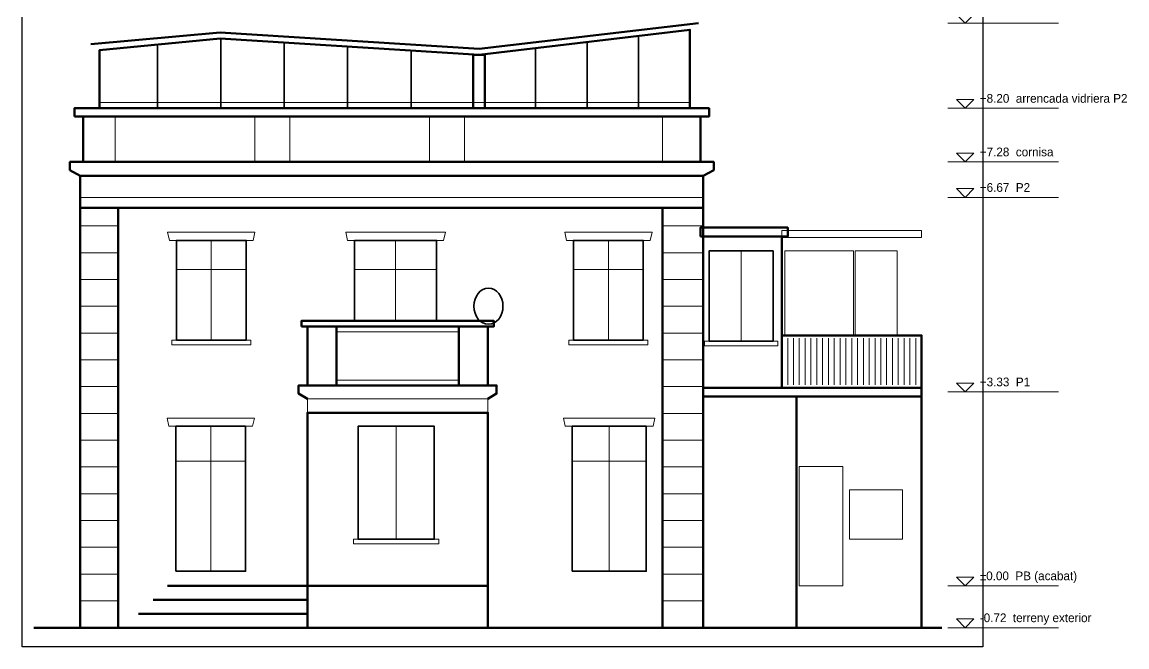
# Model space of a CAD drawing. Header units: metres. Extents: x -31 to 24.7, y -37.6 to 3.
# Drawn here: x -12 to 6.98, y -23.05 to -12.32 of the extents above; entities that cross this region are included whole.
import ezdxf
from ezdxf.enums import TextEntityAlignment as Align

# ---------------------------------------------------------------- set-up
doc = ezdxf.new("R2010")
doc.units = ezdxf.units.M
for name, color, linetype, lineweight in [('A-ALCAT-CONTORN', 7, 'Continuous', 50), ('A-ALCAT-COTES', 1, 'Continuous', 18), ('A-ALCAT-FONS', 9, 'Continuous', 9), ('A-ALCAT-JUNTES', 8, 'Continuous', 9), ('A-ALCAT-MOTLLURES', 3, 'Continuous', 18), ('A-ALCAT-OBERTURES', 4, 'Continuous', 35), ('A-ALCAT-TERRENY', 7, 'Continuous', 70)]:
    doc.layers.add(name, color=color, linetype=linetype, lineweight=lineweight)
doc.layers.add('A-ALCAT-REF-IMATGE', color=8, linetype='Continuous', plot=False)
picture_1 = doc.add_image_def('image1.png', size_in_pixel=(1650, 1200))

msp = doc.modelspace()

# ---------------------------------------------------------------- linework, layer by layer
at = {"layer": 'A-ALCAT-CONTORN'}
for p, q in [((1.3, -22.72), (1.3, -18.75)), ((-9.5, -22), (-7.1, -22)), ((-9.75, -22.24), (-7.1, -22.24)), ((-10, -22.48), (-7.1, -22.48))]:
    msp.add_line(p, q, dxfattribs=at)
for points in [[(-10.82, -12.7), (-8.6, -12.5), (-4.15, -12.78), (-0.38, -12.34)], [(-10.67, -13.8), (-10.67, -12.8), (-8.6, -12.6), (-4.15, -12.88), (-0.53, -12.45), (-0.53, -13.8)], [(-11, -14.96), (-11.18, -14.86), (-11.18, -14.72), (-0.12, -14.72), (-0.12, -14.86), (-0.3, -14.96)], [(-10.35, -22.72), (-10.35, -15.51), (-1, -15.51), (-1, -22.72)], [(-0.3, -18.6), (-0.3, -16), (1.05, -16), (1.05, -18.6)], [(-7.1, -18.79), (-7.25, -18.7), (-7.25, -18.56), (-3.85, -18.56), (-3.85, -18.7), (-4, -18.79)], [(-0.3, -22.72), (-0.3, -18.75), (3.45, -18.75), (3.45, -22.72)]]:
    msp.add_lwpolyline(points, dxfattribs=at)
for points in [[(-4.25, -13.8), (-4.05, -13.8), (-4.05, -12.88), (-4.25, -12.88)], [(-11.1, -13.94), (-0.2, -13.94), (-0.2, -13.8), (-11.1, -13.8)], [(-10.95, -14.72), (-0.35, -14.72), (-0.35, -13.94), (-10.95, -13.94)], [(-11, -15.51), (-0.3, -15.51), (-0.3, -14.96), (-11, -14.96)], [(-11, -22.72), (-10.35, -22.72), (-10.35, -15.51), (-11, -15.51)], [(-1, -22.72), (-0.3, -22.72), (-0.3, -15.51), (-1, -15.51)], [(-0.35, -16), (1.15, -16), (1.15, -15.85), (-0.35, -15.85)], [(-7.2, -17.55), (-3.9, -17.55), (-3.9, -17.45), (-7.2, -17.45)], [(-7.1, -18.56), (-6.6, -18.56), (-6.6, -17.55), (-7.1, -17.55)], [(-4.5, -18.56), (-4, -18.56), (-4, -17.55), (-4.5, -17.55)], [(1.05, -18.6), (3.45, -18.6), (3.45, -17.7), (1.05, -17.7)], [(-0.3, -18.75), (3.45, -18.75), (3.45, -18.6), (-0.3, -18.6)], [(-7.1, -22), (-4, -22), (-4, -19.03), (-7.1, -19.03)], [(-7.1, -22.72), (-4, -22.72), (-4, -22), (-7.1, -22)]]:
    msp.add_lwpolyline(points, close=True, dxfattribs=at)
at = {"layer": 'A-ALCAT-COTES'}
for p, q in [((3.9, -12.34), (5.8, -12.34)), ((3.9, -13.8), (5.8, -13.8)), ((3.9, -14.72), (5.8, -14.72)), ((3.9, -15.33), (5.8, -15.33)), ((3.9, -18.67), (5.8, -18.67)), ((3.9, -22), (5.8, -22)), ((3.9, -22.72), (5.8, -22.72))]:
    msp.add_line(p, q, dxfattribs=at)
for points in [[(4.2, -12.34), (4.35, -12.19), (4.05, -12.19)], [(4.2, -13.8), (4.35, -13.65), (4.05, -13.65)], [(4.2, -14.72), (4.35, -14.57), (4.05, -14.57)], [(4.2, -15.33), (4.35, -15.18), (4.05, -15.18)], [(4.2, -18.67), (4.35, -18.52), (4.05, -18.52)], [(4.2, -22), (4.35, -21.85), (4.05, -21.85)], [(4.2, -22.72), (4.35, -22.57), (4.05, -22.57)]]:
    msp.add_lwpolyline(points, close=True, dxfattribs=at)
at = {"layer": 'A-ALCAT-FONS'}
for points in [[(1.05, -16.02), (3.45, -16.02), (3.45, -15.9), (1.05, -15.9)], [(1.1, -17.7), (2.28, -17.7), (2.28, -16.25), (1.1, -16.25)], [(2.31, -17.7), (3.03, -17.7), (3.03, -16.25), (2.31, -16.25)], [(1.35, -22), (2.1, -22), (2.1, -19.95), (1.35, -19.95)], [(2.21, -21.2), (3.12, -21.2), (3.12, -20.35), (2.21, -20.35)]]:
    msp.add_lwpolyline(points, close=True, dxfattribs=at)
at = {"layer": 'A-ALCAT-JUNTES'}
for p, q in [((-11, -15.82), (-10.35, -15.82)), ((-1, -15.82), (-0.3, -15.82)), ((-11, -16.28), (-10.35, -16.28)), ((-1, -16.28), (-0.3, -16.28)), ((-11, -16.74), (-10.35, -16.74)), ((-1, -16.74), (-0.3, -16.74)), ((-11, -17.2), (-10.35, -17.2)), ((-1, -17.2), (-0.3, -17.2)), ((-11, -17.66), (-10.35, -17.66)), ((-1, -17.66), (-0.3, -17.66)), ((1.15, -18.55), (1.15, -17.75)), ((1.25, -18.55), (1.25, -17.75)), ((1.35, -18.55), (1.35, -17.75)), ((1.45, -18.55), (1.45, -17.75)), ((1.55, -18.55), (1.55, -17.75)), ((1.65, -18.55), (1.65, -17.75)), ((1.75, -18.55), (1.75, -17.75)), ((1.85, -18.55), (1.85, -17.75)), ((1.95, -18.55), (1.95, -17.75)), ((2.05, -18.55), (2.05, -17.75)), ((2.15, -18.55), (2.15, -17.75)), ((2.25, -18.55), (2.25, -17.75)), ((2.35, -18.55), (2.35, -17.75)), ((2.45, -18.55), (2.45, -17.75)), ((2.55, -18.55), (2.55, -17.75)), ((2.65, -18.55), (2.65, -17.75)), ((2.75, -18.55), (2.75, -17.75)), ((2.85, -18.55), (2.85, -17.75)), ((2.95, -18.55), (2.95, -17.75)), ((3.05, -18.55), (3.05, -17.75)), ((3.15, -18.55), (3.15, -17.75)), ((3.25, -18.55), (3.25, -17.75)), ((3.35, -18.55), (3.35, -17.75)), ((-11, -18.12), (-10.35, -18.12)), ((-1, -18.12), (-0.3, -18.12)), ((-11, -18.58), (-10.35, -18.58)), ((-1, -18.58), (-0.3, -18.58)), ((-11, -19.04), (-10.35, -19.04)), ((-1, -19.04), (-0.3, -19.04)), ((-11, -19.5), (-10.35, -19.5)), ((-1, -19.5), (-0.3, -19.5)), ((-11, -19.96), (-10.35, -19.96)), ((-1, -19.96), (-0.3, -19.96)), ((-11, -20.42), (-10.35, -20.42)), ((-1, -20.42), (-0.3, -20.42)), ((-11, -20.88), (-10.35, -20.88)), ((-1, -20.88), (-0.3, -20.88)), ((-11, -21.34), (-10.35, -21.34)), ((-1, -21.34), (-0.3, -21.34)), ((-11, -21.8), (-10.35, -21.8)), ((-1, -21.8), (-0.3, -21.8)), ((-11, -22.26), (-10.35, -22.26)), ((-1, -22.26), (-0.3, -22.26))]:
    msp.add_line(p, q, dxfattribs=at)
at = {"layer": 'A-ALCAT-MOTLLURES'}
for p, q in [((-10.67, -13.7), (-0.53, -13.7)), ((-10.4, -14.72), (-10.4, -13.94)), ((-8, -14.72), (-8, -13.94)), ((-7.4, -14.72), (-7.4, -13.94)), ((-5, -14.72), (-5, -13.94)), ((-4.4, -14.72), (-4.4, -13.94)), ((-1, -14.72), (-1, -13.94)), ((-11, -15.33), (-0.3, -15.33)), ((-8.75, -17.78), (-8.75, -16.07)), ((-5.585, -17.45), (-5.585, -16.07)), ((-1.93, -17.78), (-1.93, -16.07)), ((0.35, -17.8), (0.35, -16.25)), ((-9.35, -16.57), (-8.15, -16.57)), ((-6.29, -16.57), (-4.88, -16.57)), ((-2.53, -16.57), (-1.33, -16.57)), ((-8.76, -21.75), (-8.76, -19.26)), ((-5.575, -21.2), (-5.575, -19.26)), ((-1.915, -21.75), (-1.915, -19.26)), ((-9.36, -19.86), (-8.16, -19.86)), ((-2.55, -19.86), (-1.28, -19.86))]:
    msp.add_line(p, q, dxfattribs=at)
for points in [[(-9.47, -16.07), (-8.03, -16.07), (-8, -15.93), (-9.5, -15.93)], [(-6.41, -16.07), (-4.76, -16.07), (-4.73, -15.93), (-6.44, -15.93)], [(-2.65, -16.07), (-1.21, -16.07), (-1.18, -15.93), (-2.68, -15.93)], [(-6.6, -18.47), (-4.5, -18.47), (-4.5, -17.64), (-6.6, -17.64)], [(-9.43, -17.86), (-8.07, -17.86), (-8.07, -17.78), (-9.43, -17.78)], [(-2.61, -17.86), (-1.25, -17.86), (-1.25, -17.78), (-2.61, -17.78)], [(-0.28, -17.88), (0.98, -17.88), (0.98, -17.8), (-0.28, -17.8)], [(-7.1, -19.03), (-4, -19.03), (-4, -18.79), (-7.1, -18.79)], [(-9.48, -19.26), (-8.04, -19.26), (-8.01, -19.12), (-9.51, -19.12)], [(-2.67, -19.26), (-1.16, -19.26), (-1.13, -19.12), (-2.7, -19.12)], [(-6.31, -21.28), (-4.84, -21.28), (-4.84, -21.2), (-6.31, -21.2)]]:
    msp.add_lwpolyline(points, close=True, dxfattribs=at)
at = {"layer": 'A-ALCAT-OBERTURES'}
for p, q in [((-9.675, -13.8), (-9.675, -12.704)), ((-8.585, -13.8), (-8.585, -12.601)), ((-7.5, -13.8), (-7.5, -12.669)), ((-2.295, -13.8), (-2.295, -12.66)), ((-1.415, -13.8), (-1.415, -12.555)), ((-6.41, -13.8), (-6.41, -12.738)), ((-5.32, -13.8), (-5.32, -12.806)), ((-3.18, -13.8), (-3.18, -12.765))]:
    msp.add_line(p, q, dxfattribs=at)
for points in [[(-9.35, -17.78), (-8.15, -17.78), (-8.15, -16.07), (-9.35, -16.07)], [(-6.29, -17.45), (-4.88, -17.45), (-4.88, -16.07), (-6.29, -16.07)], [(-2.53, -17.78), (-1.33, -17.78), (-1.33, -16.07), (-2.53, -16.07)], [(-0.2, -17.8), (0.9, -17.8), (0.9, -16.25), (-0.2, -16.25)], [(-9.36, -21.75), (-8.16, -21.75), (-8.16, -19.26), (-9.36, -19.26)], [(-6.23, -21.2), (-4.92, -21.2), (-4.92, -19.26), (-6.23, -19.26)], [(-2.55, -21.75), (-1.28, -21.75), (-1.28, -19.26), (-2.55, -19.26)]]:
    msp.add_lwpolyline(points, close=True, dxfattribs=at)
msp.add_ellipse((-3.99, -17.2), major_axis=(0, 0.31), ratio=0.806452, dxfattribs=at)
at = {"layer": 'A-ALCAT-TERRENY'}
msp.add_line((-11.8, -22.72), (3.8, -22.72), dxfattribs=at)

# ---------------------------------------------------------------- texts
at = {"layer": 'A-ALCAT-COTES'}
for s, p in [('+8.20  arrencada vidriera P2', (4.45, -13.75)), ('+7.28  cornisa', (4.45, -14.67)), ('+6.67  P2', (4.45, -15.28)), ('+3.33  P1', (4.45, -18.62)), ('±0.00  PB (acabat)', (4.45, -21.95)), ('-0.72  terreny exterior', (4.45, -22.67))]:
    msp.add_text(s, height=0.15, dxfattribs=at).set_placement(p, align=Align.BOTTOM_LEFT)

# ---------------------------------------------------------------- pictures from other files: only their frames are drawn
at = {"layer": 'A-ALCAT-REF-IMATGE'}
image = msp.add_image(picture_1, insert=(-12, -23.05), size_in_units=(16.5, 11.1), dxfattribs=at)

doc.saveas('drawing.dxf')
